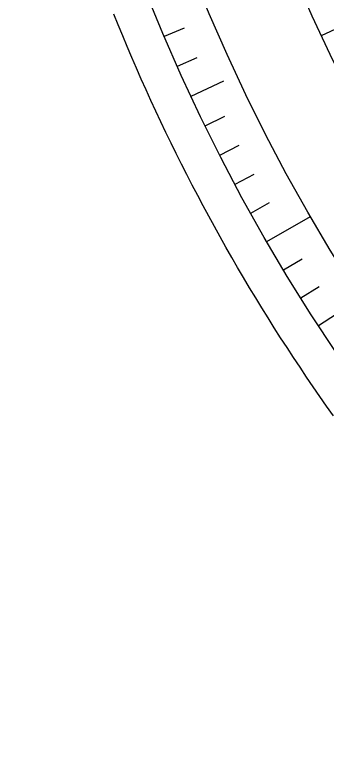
# Model space of a CAD drawing. Header units: millimetres. Extents: x -50 to 50, y -50 to 64.
# Drawn here: x -49 to -40.87, y -38.12 to -18.59 of the extents above; entities that cross this region are included whole.
import ezdxf

# ---------------------------------------------------------------- set-up
doc = ezdxf.new("R2010")
doc.units = ezdxf.units.MM
for name, color, linetype in [('CUT_OUTER', 1, 'Continuous'), ('ENGRAVE', 7, 'Continuous'), ('ENGRAVE_FINE', 8, 'Continuous')]:
    doc.layers.add(name, color=color, linetype=linetype)

msp = doc.modelspace()

# ---------------------------------------------------------------- linework, layer by layer
at = {"layer": 'CUT_OUTER'}
msp.add_lwpolyline([(-40.7018, -29.0407), (-40.8792, -28.7904), (-41.0551, -28.539), (-41.2295, -28.2866), (-41.4023, -28.0331), (-41.5735, -27.7785), (-41.7431, -27.5229), (-41.9112, -27.2662), (-42.0777, -27.0086), (-42.2427, -26.7499), (-42.406, -26.4902), (-42.5678, -26.2295), (-42.7279, -25.9678), (-42.8864, -25.7051), (-43.0433, -25.4415), (-43.1986, -25.1769), (-43.3523, -24.9114), (-43.5043, -24.6449), (-43.6547, -24.3775), (-43.8035, -24.1092), (-43.9506, -23.84), (-44.0961, -23.5698), (-44.2399, -23.2988), (-44.382, -23.0269), (-44.5224, -22.7542), (-44.6612, -22.4806), (-44.7983, -22.2061), (-44.9337, -21.9308), (-45.0674, -21.6547), (-45.1995, -21.3778), (-45.3298, -21.1), (-45.4584, -20.8215), (-45.5853, -20.5422), (-45.7105, -20.2621), (-45.834, -19.9812), (-45.9557, -19.6996), (-46.0757, -19.4173), (-46.194, -19.1342), (-46.3105, -18.8504), (-46.4253, -18.5659)], dxfattribs=at)
at = {"layer": 'ENGRAVE'}
for points in [[(-41.0104, -19.1235), (-39.9138, -18.6121)], [(-44.4091, -20.7083), (-43.5594, -20.3121)], [(-42.4352, -24.5), (-41.2986, -23.8438)]]:
    msp.add_lwpolyline(points, dxfattribs=at)
for radius in [49, 49, 47.6875, 45.25, 45.25, 43.325]:
    msp.add_circle((0, 0), radius, dxfattribs=at)
at = {"layer": 'ENGRAVE_FINE'}
for points in [[(-45.1047, -19.1458), (-44.587, -18.926)], [(-44.7637, -19.9301), (-44.2499, -19.7013)], [(-44.0409, -21.4802), (-43.5353, -21.2336)], [(-43.6593, -22.2455), (-43.1581, -21.9902)], [(-43.2644, -23.0041), (-42.7678, -22.74)], [(-42.8564, -23.7557), (-42.3644, -23.483)], [(-42.0012, -25.2369), (-41.519, -24.9472)], [(-41.5544, -25.966), (-41.0773, -25.668)], [(-41.0949, -26.6873), (-40.6231, -26.381)]]:
    msp.add_lwpolyline(points, dxfattribs=at)

doc.saveas('drawing.dxf')
